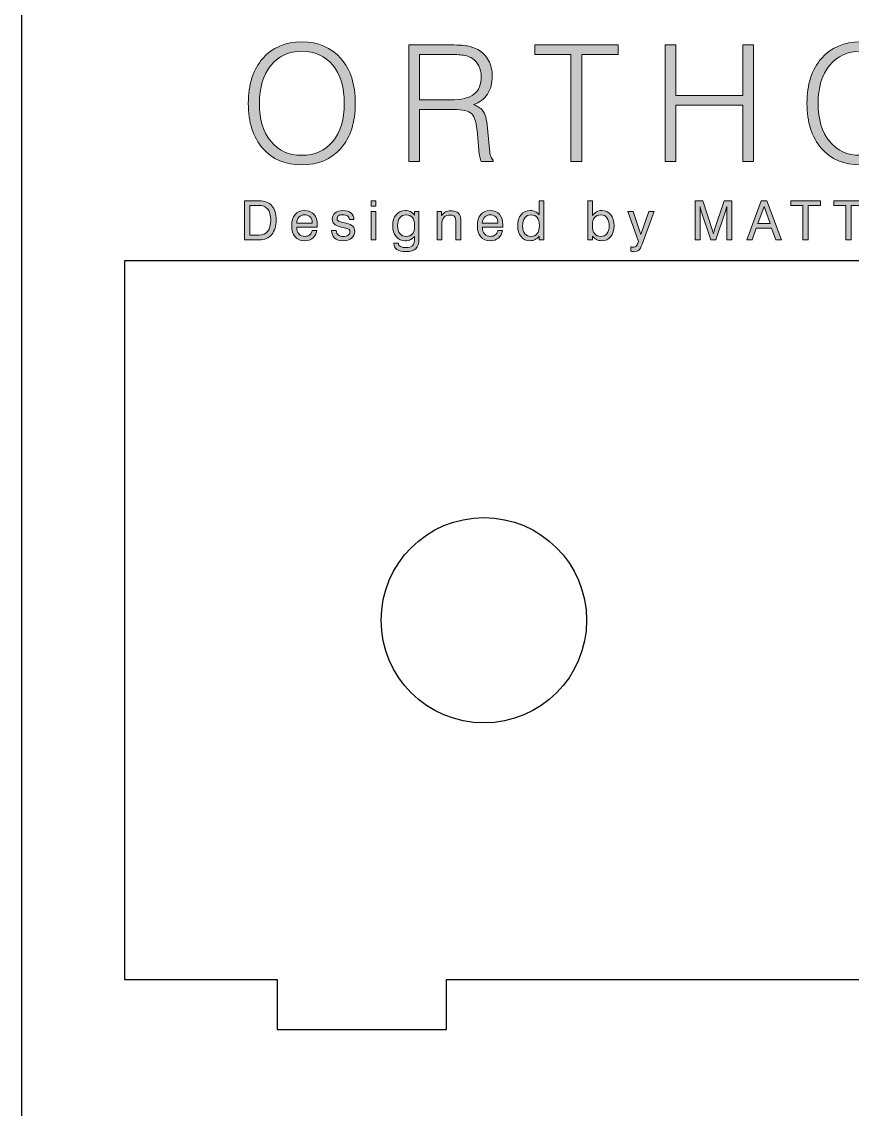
# Model space of a CAD drawing. Extents: x -156 to 152, y -57 to 92.
# Drawn here: x -151.88 to -135.7, y 0.02 to 21.2 of the extents above; entities that cross this region are included whole.
import ezdxf

# ---------------------------------------------------------------- set-up
doc = ezdxf.new("R2010")
doc.units = 0
doc.header["$MEASUREMENT"] = 0
doc.layers.get('0').update_dxf_attribs({"color": 50})
doc.layers.add('Layer 1', color=100, linetype='Continuous')

# ---------------------------------------------------------------- blocks, each defined once
blk = doc.blocks.new('samll')
at = {"layer": 'Layer 1', "true_color": 0x231f20}
h = blk.add_hatch(color=250, dxfattribs=at)
h.dxf.hatch_style = 2
edge = h.paths.add_edge_path()
edge.add_spline(control_points=[(81.662, -215.053), (81.662, -213.654), (82.018, -212.547), (82.729, -211.73), (83.439, -210.914), (84.4, -210.506), (85.611, -210.506), (86.826, -210.506), (87.79, -210.914), (88.503, -211.73), (89.216, -212.547), (89.572, -213.654), (89.572, -215.053), (89.572, -216.451), (89.216, -217.559), (88.503, -218.375), (87.79, -219.191), (86.826, -219.6), (85.611, -219.6), (84.4, -219.6), (83.439, -219.191), (82.729, -218.375), (82.018, -217.559), (81.662, -216.451), (81.662, -215.053)], knot_values=[0, 0, 0, 0, 1, 1, 1, 2, 2, 2, 3, 3, 3, 4, 4, 4, 5, 5, 5, 6, 6, 6, 7, 7, 7, 8, 8, 8, 8], degree=3, periodic=0)
edge = h.paths.add_edge_path()
edge.add_spline(control_points=[(82.482, -215.053), (82.482, -216.232), (82.764, -217.167), (83.326, -217.856), (83.889, -218.546), (84.65, -218.891), (85.611, -218.891), (86.576, -218.891), (87.342, -218.547), (87.908, -217.859), (88.475, -217.172), (88.758, -216.236), (88.758, -215.053), (88.758, -213.865), (88.475, -212.926), (87.908, -212.234), (87.342, -211.543), (86.576, -211.197), (85.611, -211.197), (84.662, -211.197), (83.903, -211.546), (83.335, -212.243), (82.767, -212.94), (82.482, -213.877), (82.482, -215.053)], knot_values=[0, 0, 0, 0, 1, 1, 1, 2, 2, 2, 3, 3, 3, 4, 4, 4, 5, 5, 5, 6, 6, 6, 7, 7, 7, 8, 8, 8, 8], degree=3, periodic=0)
h = blk.add_hatch(color=250, dxfattribs=at)
h.dxf.hatch_style = 2
edge = h.paths.add_edge_path()
edge.add_spline(control_points=[(122.944, -215.053), (122.944, -213.654), (123.299, -212.547), (124.01, -211.73), (124.721, -210.914), (125.682, -210.506), (126.893, -210.506), (128.108, -210.506), (129.072, -210.914), (129.785, -211.73), (130.498, -212.547), (130.854, -213.654), (130.854, -215.053), (130.854, -216.451), (130.498, -217.559), (129.785, -218.375), (129.072, -219.191), (128.108, -219.6), (126.893, -219.6), (125.682, -219.6), (124.721, -219.191), (124.01, -218.375), (123.299, -217.559), (122.944, -216.451), (122.944, -215.053)], knot_values=[0, 0, 0, 0, 1, 1, 1, 2, 2, 2, 3, 3, 3, 4, 4, 4, 5, 5, 5, 6, 6, 6, 7, 7, 7, 8, 8, 8, 8], degree=3, periodic=0)
edge = h.paths.add_edge_path()
edge.add_spline(control_points=[(123.764, -215.053), (123.764, -216.232), (124.045, -217.167), (124.608, -217.856), (125.17, -218.546), (125.932, -218.891), (126.893, -218.891), (127.858, -218.891), (128.624, -218.547), (129.19, -217.859), (129.756, -217.172), (130.04, -216.236), (130.04, -215.053), (130.04, -213.865), (129.756, -212.926), (129.19, -212.234), (128.624, -211.543), (127.858, -211.197), (126.893, -211.197), (125.944, -211.197), (125.185, -211.546), (124.617, -212.243), (124.048, -212.94), (123.764, -213.877), (123.764, -215.053)], knot_values=[0, 0, 0, 0, 1, 1, 1, 2, 2, 2, 3, 3, 3, 4, 4, 4, 5, 5, 5, 6, 6, 6, 7, 7, 7, 8, 8, 8, 8], degree=3, periodic=0)
h = blk.add_hatch(color=250, dxfattribs=at)
h.dxf.hatch_style = 2
edge = h.paths.add_edge_path()
edge.add_spline(control_points=[(93.519, -219.359), (93.519, -219.359), (93.519, -210.729), (93.519, -210.729), (93.519, -210.729), (96.396, -210.729), (96.396, -210.729), (97.064, -210.729), (97.547, -210.756), (97.846, -210.811), (98.145, -210.865), (98.406, -210.955), (98.628, -211.08), (98.968, -211.271), (99.23, -211.536), (99.414, -211.874), (99.597, -212.212), (99.689, -212.596), (99.689, -213.025), (99.689, -213.557), (99.57, -214.004), (99.332, -214.367), (99.093, -214.73), (98.748, -214.99), (98.294, -215.146), (98.646, -215.264), (98.898, -215.443), (99.05, -215.686), (99.203, -215.928), (99.31, -216.416), (99.373, -217.15), (99.373, -217.15), (99.484, -218.445), (99.484, -218.445), (99.5, -218.648), (99.531, -218.816), (99.578, -218.949), (99.625, -219.082), (99.685, -219.18), (99.759, -219.242), (99.759, -219.242), (99.759, -219.359), (99.759, -219.359), (99.759, -219.359), (98.88, -219.359), (98.88, -219.359), (98.833, -219.27), (98.794, -219.152), (98.763, -219.008), (98.732, -218.863), (98.708, -218.686), (98.693, -218.475), (98.693, -218.475), (98.593, -217.332), (98.593, -217.332), (98.535, -216.543), (98.394, -216.04), (98.171, -215.823), (97.949, -215.606), (97.501, -215.498), (96.83, -215.498), (96.83, -215.498), (94.31, -215.498), (94.31, -215.498), (94.31, -215.498), (94.31, -219.359), (94.31, -219.359), (94.31, -219.359), (93.519, -219.359), (93.519, -219.359)], knot_values=[0, 0, 0, 0, 1, 1, 1, 2, 2, 2, 3, 3, 3, 4, 4, 4, 5, 5, 5, 6, 6, 6, 7, 7, 7, 8, 8, 8, 9, 9, 9, 10, 10, 10, 11, 11, 11, 12, 12, 12, 13, 13, 13, 14, 14, 14, 15, 15, 15, 16, 16, 16, 17, 17, 17, 18, 18, 18, 19, 19, 19, 20, 20, 20, 21, 21, 21, 22, 22, 22, 23, 23, 23, 23], degree=3, periodic=0)
edge = h.paths.add_edge_path()
edge.add_spline(control_points=[(94.31, -214.789), (94.31, -214.789), (96.601, -214.789), (96.601, -214.789), (97.406, -214.789), (97.985, -214.652), (98.338, -214.379), (98.692, -214.105), (98.869, -213.662), (98.869, -213.049), (98.869, -212.768), (98.813, -212.514), (98.702, -212.287), (98.59, -212.061), (98.431, -211.879), (98.224, -211.742), (98.064, -211.633), (97.873, -211.555), (97.65, -211.508), (97.427, -211.461), (97.062, -211.438), (96.554, -211.438), (96.554, -211.438), (96.22, -211.438), (96.22, -211.438), (96.22, -211.438), (94.31, -211.438), (94.31, -211.438), (94.31, -211.438), (94.31, -214.789), (94.31, -214.789)], knot_values=[0, 0, 0, 0, 1, 1, 1, 2, 2, 2, 3, 3, 3, 4, 4, 4, 5, 5, 5, 6, 6, 6, 7, 7, 7, 8, 8, 8, 9, 9, 9, 10, 10, 10, 10], degree=3, periodic=0)
h = blk.add_hatch(color=250, dxfattribs=at)
h.dxf.hatch_style = 2
h.paths.add_polyline_path([(105.505, -219.359), (105.505, -211.438), (102.827, -211.438), (102.827, -210.729), (108.997, -210.729), (108.997, -211.438), (106.319, -211.438), (106.319, -219.359)])
h = blk.add_hatch(color=250, dxfattribs=at)
h.dxf.hatch_style = 2
h.paths.add_polyline_path([(112.47, -219.359), (112.47, -210.729), (113.261, -210.729), (113.261, -214.473), (118.194, -214.473), (118.194, -210.729), (118.997, -210.729), (118.997, -219.359), (118.194, -219.359), (118.194, -215.182), (113.261, -215.182), (113.261, -219.359)])
at = {"layer": 'Layer 1', "lineweight": 0}
for points in [[(105.505, -219.359), (105.505, -211.438), (102.827, -211.438), (102.827, -210.729), (108.997, -210.729), (108.997, -211.438), (106.319, -211.438), (106.319, -219.359), (105.505, -219.359)], [(112.47, -219.359), (112.47, -210.729), (113.261, -210.729), (113.261, -214.473), (118.194, -214.473), (118.194, -210.729), (118.997, -210.729), (118.997, -219.359), (118.194, -219.359), (118.194, -215.182), (113.261, -215.182), (113.261, -219.359), (112.47, -219.359)]]:
    blk.add_lwpolyline(points, dxfattribs=at)
for points, knots in [([(81.662, -215.053), (81.662, -213.654), (82.018, -212.547), (82.729, -211.73), (83.439, -210.914), (84.4, -210.506), (85.611, -210.506), (86.826, -210.506), (87.79, -210.914), (88.503, -211.73), (89.216, -212.547), (89.572, -213.654), (89.572, -215.053), (89.572, -216.451), (89.216, -217.559), (88.503, -218.375), (87.79, -219.191), (86.826, -219.6), (85.611, -219.6), (84.4, -219.6), (83.439, -219.191), (82.729, -218.375), (82.018, -217.559), (81.662, -216.451), (81.662, -215.053)], [0, 0, 0, 0, 1, 1, 1, 2, 2, 2, 3, 3, 3, 4, 4, 4, 5, 5, 5, 6, 6, 6, 7, 7, 7, 8, 8, 8, 8]), ([(122.944, -215.053), (122.944, -213.654), (123.299, -212.547), (124.01, -211.73), (124.721, -210.914), (125.682, -210.506), (126.893, -210.506), (128.108, -210.506), (129.072, -210.914), (129.785, -211.73), (130.498, -212.547), (130.854, -213.654), (130.854, -215.053), (130.854, -216.451), (130.498, -217.559), (129.785, -218.375), (129.072, -219.191), (128.108, -219.6), (126.893, -219.6), (125.682, -219.6), (124.721, -219.191), (124.01, -218.375), (123.299, -217.559), (122.944, -216.451), (122.944, -215.053)], [0, 0, 0, 0, 1, 1, 1, 2, 2, 2, 3, 3, 3, 4, 4, 4, 5, 5, 5, 6, 6, 6, 7, 7, 7, 8, 8, 8, 8]), ([(82.482, -215.053), (82.482, -216.232), (82.764, -217.167), (83.326, -217.856), (83.889, -218.546), (84.65, -218.891), (85.611, -218.891), (86.576, -218.891), (87.342, -218.547), (87.908, -217.859), (88.475, -217.172), (88.758, -216.236), (88.758, -215.053), (88.758, -213.865), (88.475, -212.926), (87.908, -212.234), (87.342, -211.543), (86.576, -211.197), (85.611, -211.197), (84.662, -211.197), (83.903, -211.546), (83.335, -212.243), (82.767, -212.94), (82.482, -213.877), (82.482, -215.053)], [0, 0, 0, 0, 1, 1, 1, 2, 2, 2, 3, 3, 3, 4, 4, 4, 5, 5, 5, 6, 6, 6, 7, 7, 7, 8, 8, 8, 8]), ([(93.519, -219.359), (93.519, -219.359), (93.519, -210.729), (93.519, -210.729), (93.519, -210.729), (96.396, -210.729), (96.396, -210.729), (97.064, -210.729), (97.547, -210.756), (97.846, -210.811), (98.145, -210.865), (98.406, -210.955), (98.628, -211.08), (98.968, -211.271), (99.23, -211.536), (99.414, -211.874), (99.597, -212.212), (99.689, -212.596), (99.689, -213.025), (99.689, -213.557), (99.57, -214.004), (99.332, -214.367), (99.093, -214.73), (98.748, -214.99), (98.294, -215.146), (98.646, -215.264), (98.898, -215.443), (99.05, -215.686), (99.203, -215.928), (99.31, -216.416), (99.373, -217.15), (99.373, -217.15), (99.484, -218.445), (99.484, -218.445), (99.5, -218.648), (99.531, -218.816), (99.578, -218.949), (99.625, -219.082), (99.685, -219.18), (99.759, -219.242), (99.759, -219.242), (99.759, -219.359), (99.759, -219.359), (99.759, -219.359), (98.88, -219.359), (98.88, -219.359), (98.833, -219.27), (98.794, -219.152), (98.763, -219.008), (98.732, -218.863), (98.708, -218.686), (98.693, -218.475), (98.693, -218.475), (98.593, -217.332), (98.593, -217.332), (98.535, -216.543), (98.394, -216.04), (98.171, -215.823), (97.949, -215.606), (97.501, -215.498), (96.83, -215.498), (96.83, -215.498), (94.31, -215.498), (94.31, -215.498), (94.31, -215.498), (94.31, -219.359), (94.31, -219.359), (94.31, -219.359), (93.519, -219.359), (93.519, -219.359)], [0, 0, 0, 0, 1, 1, 1, 2, 2, 2, 3, 3, 3, 4, 4, 4, 5, 5, 5, 6, 6, 6, 7, 7, 7, 8, 8, 8, 9, 9, 9, 10, 10, 10, 11, 11, 11, 12, 12, 12, 13, 13, 13, 14, 14, 14, 15, 15, 15, 16, 16, 16, 17, 17, 17, 18, 18, 18, 19, 19, 19, 20, 20, 20, 21, 21, 21, 22, 22, 22, 23, 23, 23, 23]), ([(123.764, -215.053), (123.764, -216.232), (124.045, -217.167), (124.608, -217.856), (125.17, -218.546), (125.932, -218.891), (126.893, -218.891), (127.858, -218.891), (128.624, -218.547), (129.19, -217.859), (129.756, -217.172), (130.04, -216.236), (130.04, -215.053), (130.04, -213.865), (129.756, -212.926), (129.19, -212.234), (128.624, -211.543), (127.858, -211.197), (126.893, -211.197), (125.944, -211.197), (125.185, -211.546), (124.617, -212.243), (124.048, -212.94), (123.764, -213.877), (123.764, -215.053)], [0, 0, 0, 0, 1, 1, 1, 2, 2, 2, 3, 3, 3, 4, 4, 4, 5, 5, 5, 6, 6, 6, 7, 7, 7, 8, 8, 8, 8]), ([(94.31, -214.789), (94.31, -214.789), (96.601, -214.789), (96.601, -214.789), (97.406, -214.789), (97.985, -214.652), (98.338, -214.379), (98.692, -214.105), (98.869, -213.662), (98.869, -213.049), (98.869, -212.768), (98.813, -212.514), (98.702, -212.287), (98.59, -212.061), (98.431, -211.879), (98.224, -211.742), (98.064, -211.633), (97.873, -211.555), (97.65, -211.508), (97.427, -211.461), (97.062, -211.438), (96.554, -211.438), (96.554, -211.438), (96.22, -211.438), (96.22, -211.438), (96.22, -211.438), (94.31, -211.438), (94.31, -211.438), (94.31, -211.438), (94.31, -214.789), (94.31, -214.789)], [0, 0, 0, 0, 1, 1, 1, 2, 2, 2, 3, 3, 3, 4, 4, 4, 5, 5, 5, 6, 6, 6, 7, 7, 7, 8, 8, 8, 9, 9, 9, 10, 10, 10, 10])]:
    blk.add_open_spline(points, degree=3, knots=knots, dxfattribs=at)
blk = doc.blocks.new('big')
at = {"layer": 'Layer 1', "true_color": 0x231f20}
h = blk.add_hatch(color=250, dxfattribs=at)
h.dxf.hatch_style = 2
edge = h.paths.add_edge_path()
edge.add_spline(control_points=[(81.385, -225.135), (81.385, -225.135), (81.385, -222.258), (81.385, -222.258), (81.385, -222.258), (82.48, -222.258), (82.48, -222.258), (82.881, -222.258), (83.188, -222.378), (83.401, -222.618), (83.614, -222.857), (83.721, -223.203), (83.721, -223.655), (83.721, -224.122), (83.61, -224.486), (83.39, -224.746), (83.169, -225.005), (82.861, -225.135), (82.465, -225.135), (82.465, -225.135), (81.385, -225.135), (81.385, -225.135)], knot_values=[0, 0, 0, 0, 1, 1, 1, 2, 2, 2, 3, 3, 3, 4, 4, 4, 5, 5, 5, 6, 6, 6, 7, 7, 7, 7], degree=3, periodic=0)
edge = h.paths.add_edge_path()
edge.add_spline(control_points=[(82.447, -222.59), (82.447, -222.59), (81.775, -222.59), (81.775, -222.59), (81.775, -222.59), (81.775, -224.784), (81.775, -224.784), (81.775, -224.784), (82.447, -224.784), (82.447, -224.784), (82.735, -224.784), (82.953, -224.69), (83.1, -224.503), (83.247, -224.316), (83.32, -224.04), (83.32, -223.674), (83.32, -223.324), (83.246, -223.056), (83.096, -222.87), (82.946, -222.684), (82.73, -222.59), (82.447, -222.59)], knot_values=[0, 0, 0, 0, 1, 1, 1, 2, 2, 2, 3, 3, 3, 4, 4, 4, 5, 5, 5, 6, 6, 6, 7, 7, 7, 7], degree=3, periodic=0)
h = blk.add_hatch(color=250, dxfattribs=at)
h.dxf.hatch_style = 2
h.paths.add_polyline_path([(90.744, -222.659), (90.744, -222.258), (91.095, -222.258), (91.095, -222.659)])
h.paths.add_polyline_path([(90.744, -225.135), (90.744, -223.043), (91.095, -223.043), (91.095, -225.135)])
h = blk.add_hatch(color=250, dxfattribs=at)
h.dxf.hatch_style = 2
edge = h.paths.add_edge_path()
edge.add_spline(control_points=[(103.504, -222.258), (103.504, -222.258), (103.504, -225.135), (103.504, -225.135), (103.504, -225.135), (103.165, -225.135), (103.165, -225.135), (103.165, -225.135), (103.165, -224.872), (103.165, -224.872), (103.075, -224.981), (102.973, -225.063), (102.86, -225.118), (102.747, -225.172), (102.622, -225.2), (102.485, -225.2), (102.206, -225.2), (101.984, -225.1), (101.818, -224.9), (101.652, -224.7), (101.569, -224.432), (101.569, -224.096), (101.569, -223.754), (101.652, -223.481), (101.819, -223.279), (101.985, -223.076), (102.208, -222.975), (102.485, -222.975), (102.631, -222.975), (102.76, -223.002), (102.873, -223.056), (102.985, -223.11), (103.083, -223.191), (103.165, -223.299), (103.165, -223.299), (103.165, -222.258), (103.165, -222.258), (103.165, -222.258), (103.504, -222.258), (103.504, -222.258)], knot_values=[0, 0, 0, 0, 1, 1, 1, 2, 2, 2, 3, 3, 3, 4, 4, 4, 5, 5, 5, 6, 6, 6, 7, 7, 7, 8, 8, 8, 9, 9, 9, 10, 10, 10, 11, 11, 11, 12, 12, 12, 13, 13, 13, 13], degree=3, periodic=0)
edge = h.paths.add_edge_path()
edge.add_spline(control_points=[(103.176, -224.075), (103.176, -223.815), (103.124, -223.62), (103.019, -223.489), (102.914, -223.357), (102.759, -223.292), (102.553, -223.292), (102.355, -223.292), (102.202, -223.363), (102.094, -223.507), (101.986, -223.651), (101.932, -223.855), (101.932, -224.12), (101.932, -224.358), (101.988, -224.545), (102.099, -224.682), (102.21, -224.819), (102.363, -224.887), (102.557, -224.887), (102.754, -224.887), (102.906, -224.817), (103.014, -224.676), (103.122, -224.536), (103.176, -224.335), (103.176, -224.075)], knot_values=[0, 0, 0, 0, 1, 1, 1, 2, 2, 2, 3, 3, 3, 4, 4, 4, 5, 5, 5, 6, 6, 6, 7, 7, 7, 8, 8, 8, 8], degree=3, periodic=0)
h = blk.add_hatch(color=250, dxfattribs=at)
h.dxf.hatch_style = 2
edge = h.paths.add_edge_path()
edge.add_spline(control_points=[(106.757, -225.135), (106.757, -225.135), (106.757, -222.258), (106.757, -222.258), (106.757, -222.258), (107.101, -222.258), (107.101, -222.258), (107.101, -222.258), (107.101, -223.334), (107.101, -223.334), (107.181, -223.216), (107.279, -223.126), (107.393, -223.066), (107.506, -223.005), (107.635, -222.975), (107.778, -222.975), (108.056, -222.975), (108.278, -223.077), (108.446, -223.28), (108.614, -223.483), (108.698, -223.755), (108.698, -224.096), (108.698, -224.432), (108.615, -224.7), (108.449, -224.9), (108.283, -225.1), (108.061, -225.2), (107.782, -225.2), (107.635, -225.2), (107.506, -225.173), (107.396, -225.12), (107.287, -225.066), (107.188, -224.983), (107.101, -224.872), (107.101, -224.872), (107.101, -225.135), (107.101, -225.135), (107.101, -225.135), (106.757, -225.135), (106.757, -225.135)], knot_values=[0, 0, 0, 0, 1, 1, 1, 2, 2, 2, 3, 3, 3, 4, 4, 4, 5, 5, 5, 6, 6, 6, 7, 7, 7, 8, 8, 8, 9, 9, 9, 10, 10, 10, 11, 11, 11, 12, 12, 12, 13, 13, 13, 13], degree=3, periodic=0)
edge = h.paths.add_edge_path()
edge.add_spline(control_points=[(107.089, -224.075), (107.089, -224.335), (107.142, -224.536), (107.249, -224.676), (107.356, -224.817), (107.508, -224.887), (107.706, -224.887), (107.899, -224.887), (108.051, -224.819), (108.162, -224.682), (108.273, -224.545), (108.329, -224.358), (108.329, -224.12), (108.329, -223.855), (108.275, -223.651), (108.168, -223.507), (108.061, -223.363), (107.908, -223.292), (107.71, -223.292), (107.503, -223.292), (107.348, -223.357), (107.244, -223.488), (107.141, -223.619), (107.089, -223.814), (107.089, -224.075)], knot_values=[0, 0, 0, 0, 1, 1, 1, 2, 2, 2, 3, 3, 3, 4, 4, 4, 5, 5, 5, 6, 6, 6, 7, 7, 7, 8, 8, 8, 8], degree=3, periodic=0)
h = blk.add_hatch(color=250, dxfattribs=at)
h.dxf.hatch_style = 2
edge = h.paths.add_edge_path()
edge.add_spline(control_points=[(115.049, -222.684), (115.049, -222.684), (115.049, -225.135), (115.049, -225.135), (115.049, -225.135), (114.69, -225.135), (114.69, -225.135), (114.69, -225.135), (114.69, -222.258), (114.69, -222.258), (114.69, -222.258), (115.249, -222.258), (115.249, -222.258), (115.249, -222.258), (115.961, -224.459), (115.961, -224.459), (115.982, -224.522), (115.998, -224.57), (116.007, -224.605), (116.017, -224.64), (116.024, -224.67), (116.03, -224.696), (116.04, -224.647), (116.051, -224.604), (116.061, -224.567), (116.071, -224.529), (116.083, -224.493), (116.094, -224.459), (116.094, -224.459), (116.833, -222.258), (116.833, -222.258), (116.833, -222.258), (117.393, -222.258), (117.393, -222.258), (117.393, -222.258), (117.393, -225.135), (117.393, -225.135), (117.393, -225.135), (117.014, -225.135), (117.014, -225.135), (117.014, -225.135), (117.014, -222.684), (117.014, -222.684), (117.005, -222.726), (116.995, -222.768), (116.983, -222.81), (116.971, -222.853), (116.959, -222.895), (116.946, -222.936), (116.946, -222.936), (116.206, -225.135), (116.206, -225.135), (116.206, -225.135), (115.836, -225.135), (115.836, -225.135), (115.836, -225.135), (115.114, -222.936), (115.114, -222.936), (115.101, -222.899), (115.089, -222.86), (115.079, -222.819), (115.068, -222.777), (115.059, -222.732), (115.049, -222.684)], knot_values=[0, 0, 0, 0, 1, 1, 1, 2, 2, 2, 3, 3, 3, 4, 4, 4, 5, 5, 5, 6, 6, 6, 7, 7, 7, 8, 8, 8, 9, 9, 9, 10, 10, 10, 11, 11, 11, 12, 12, 12, 13, 13, 13, 14, 14, 14, 15, 15, 15, 16, 16, 16, 17, 17, 17, 18, 18, 18, 19, 19, 19, 20, 20, 20, 21, 21, 21, 21], degree=3, periodic=0)
h = blk.add_hatch(color=250, dxfattribs=at)
h.dxf.hatch_style = 2
h.paths.add_polyline_path([(118.49, -225.135), (119.558, -222.258), (119.99, -222.258), (121.062, -225.135), (120.638, -225.135), (120.333, -224.276), (119.201, -224.276), (118.894, -225.135)])
h.paths.add_polyline_path([(119.322, -223.94), (120.218, -223.94), (119.773, -222.67)])
h = blk.add_hatch(color=250, dxfattribs=at)
h.dxf.hatch_style = 2
h.paths.add_polyline_path([(122.651, -225.135), (122.651, -222.608), (121.743, -222.608), (121.743, -222.258), (123.952, -222.258), (123.952, -222.608), (123.044, -222.608), (123.044, -225.135)])
h = blk.add_hatch(color=250, dxfattribs=at)
h.dxf.hatch_style = 2
h.paths.add_polyline_path([(125.826, -225.135), (125.826, -222.608), (124.918, -222.608), (124.918, -222.258), (127.127, -222.258), (127.127, -222.608), (126.219, -222.608), (126.219, -225.135)])
h = blk.add_hatch(color=250, dxfattribs=at)
h.dxf.hatch_style = 2
edge = h.paths.add_edge_path()
edge.add_spline(control_points=[(86.38, -224.459), (86.38, -224.459), (86.728, -224.459), (86.728, -224.459), (86.69, -224.69), (86.589, -224.872), (86.427, -225.004), (86.264, -225.137), (86.059, -225.204), (85.812, -225.204), (85.521, -225.204), (85.292, -225.106), (85.124, -224.911), (84.956, -224.715), (84.872, -224.449), (84.872, -224.112), (84.872, -223.755), (84.956, -223.477), (85.122, -223.276), (85.289, -223.075), (85.519, -222.975), (85.812, -222.975), (86.112, -222.975), (86.345, -223.067), (86.51, -223.252), (86.674, -223.438), (86.757, -223.698), (86.757, -224.036), (86.757, -224.079), (86.756, -224.11), (86.756, -224.131), (86.755, -224.152), (86.753, -224.172), (86.751, -224.192), (86.751, -224.192), (85.241, -224.192), (85.241, -224.192), (85.245, -224.412), (85.3, -224.582), (85.405, -224.703), (85.511, -224.823), (85.657, -224.883), (85.845, -224.883), (85.988, -224.883), (86.106, -224.847), (86.199, -224.773), (86.292, -224.699), (86.353, -224.595), (86.38, -224.459)], knot_values=[0, 0, 0, 0, 1, 1, 1, 2, 2, 2, 3, 3, 3, 4, 4, 4, 5, 5, 5, 6, 6, 6, 7, 7, 7, 8, 8, 8, 9, 9, 9, 10, 10, 10, 11, 11, 11, 12, 12, 12, 13, 13, 13, 14, 14, 14, 15, 15, 15, 16, 16, 16, 16], degree=3, periodic=0)
edge = h.paths.add_edge_path()
edge.add_spline(control_points=[(85.239, -223.899), (85.239, -223.899), (86.388, -223.899), (86.388, -223.899), (86.386, -223.704), (86.337, -223.553), (86.239, -223.447), (86.142, -223.341), (86.003, -223.288), (85.823, -223.288), (85.65, -223.288), (85.514, -223.34), (85.414, -223.444), (85.314, -223.548), (85.256, -223.7), (85.239, -223.899)], knot_values=[0, 0, 0, 0, 1, 1, 1, 2, 2, 2, 3, 3, 3, 4, 4, 4, 5, 5, 5, 5], degree=3, periodic=0)
h = blk.add_hatch(color=250, dxfattribs=at)
h.dxf.hatch_style = 2
edge = h.paths.add_edge_path()
edge.add_spline(control_points=[(87.817, -224.456), (87.817, -224.456), (88.155, -224.456), (88.155, -224.456), (88.168, -224.598), (88.219, -224.705), (88.308, -224.778), (88.397, -224.851), (88.524, -224.887), (88.688, -224.887), (88.839, -224.887), (88.958, -224.857), (89.045, -224.798), (89.133, -224.739), (89.176, -224.658), (89.176, -224.555), (89.176, -224.479), (89.154, -224.419), (89.111, -224.378), (89.067, -224.337), (88.982, -224.302), (88.856, -224.272), (88.856, -224.272), (88.463, -224.17), (88.463, -224.17), (88.242, -224.117), (88.088, -224.046), (88.001, -223.958), (87.915, -223.871), (87.872, -223.745), (87.872, -223.583), (87.872, -223.397), (87.941, -223.251), (88.082, -223.142), (88.222, -223.033), (88.413, -222.979), (88.657, -222.979), (88.905, -222.979), (89.104, -223.037), (89.25, -223.153), (89.397, -223.269), (89.471, -223.424), (89.471, -223.62), (89.471, -223.62), (89.471, -223.627), (89.471, -223.627), (89.471, -223.627), (89.129, -223.627), (89.129, -223.627), (89.122, -223.517), (89.076, -223.431), (88.994, -223.371), (88.911, -223.31), (88.799, -223.28), (88.657, -223.28), (88.515, -223.28), (88.407, -223.305), (88.333, -223.354), (88.26, -223.403), (88.223, -223.476), (88.223, -223.571), (88.223, -223.639), (88.246, -223.691), (88.292, -223.73), (88.339, -223.769), (88.425, -223.802), (88.551, -223.831), (88.551, -223.831), (88.891, -223.911), (88.891, -223.911), (89.133, -223.968), (89.3, -224.041), (89.391, -224.13), (89.482, -224.22), (89.528, -224.347), (89.528, -224.512), (89.528, -224.729), (89.451, -224.898), (89.298, -225.019), (89.146, -225.14), (88.932, -225.2), (88.657, -225.2), (88.389, -225.2), (88.183, -225.136), (88.039, -225.008), (87.895, -224.881), (87.821, -224.696), (87.817, -224.456)], knot_values=[0, 0, 0, 0, 1, 1, 1, 2, 2, 2, 3, 3, 3, 4, 4, 4, 5, 5, 5, 6, 6, 6, 7, 7, 7, 8, 8, 8, 9, 9, 9, 10, 10, 10, 11, 11, 11, 12, 12, 12, 13, 13, 13, 14, 14, 14, 15, 15, 15, 16, 16, 16, 17, 17, 17, 18, 18, 18, 19, 19, 19, 20, 20, 20, 21, 21, 21, 22, 22, 22, 23, 23, 23, 24, 24, 24, 25, 25, 25, 26, 26, 26, 27, 27, 27, 28, 28, 28, 29, 29, 29, 29], degree=3, periodic=0)
h = blk.add_hatch(color=250, dxfattribs=at)
h.dxf.hatch_style = 2
edge = h.paths.add_edge_path()
edge.add_spline(control_points=[(93.937, -224.879), (93.854, -224.987), (93.758, -225.068), (93.648, -225.123), (93.539, -225.177), (93.413, -225.204), (93.272, -225.204), (92.99, -225.204), (92.763, -225.101), (92.591, -224.896), (92.419, -224.691), (92.333, -224.42), (92.333, -224.083), (92.333, -223.749), (92.419, -223.481), (92.592, -223.279), (92.764, -223.076), (92.993, -222.975), (93.276, -222.975), (93.415, -222.975), (93.536, -223.001), (93.641, -223.054), (93.746, -223.107), (93.843, -223.191), (93.933, -223.307), (93.933, -223.307), (93.933, -223.043), (93.933, -223.043), (93.933, -223.043), (94.276, -223.043), (94.276, -223.043), (94.276, -223.043), (94.276, -225.09), (94.276, -225.09), (94.276, -225.413), (94.2, -225.646), (94.046, -225.791), (93.892, -225.935), (93.644, -226.006), (93.302, -226.006), (93.024, -226.006), (92.808, -225.952), (92.651, -225.844), (92.495, -225.736), (92.417, -225.586), (92.417, -225.395), (92.417, -225.395), (92.417, -225.379), (92.417, -225.379), (92.417, -225.379), (92.761, -225.379), (92.761, -225.379), (92.761, -225.379), (92.761, -225.387), (92.761, -225.387), (92.761, -225.495), (92.807, -225.576), (92.898, -225.63), (92.99, -225.685), (93.128, -225.711), (93.313, -225.711), (93.535, -225.711), (93.694, -225.669), (93.791, -225.584), (93.888, -225.5), (93.937, -225.36), (93.937, -225.167), (93.937, -225.167), (93.937, -224.879), (93.937, -224.879)], knot_values=[0, 0, 0, 0, 1, 1, 1, 2, 2, 2, 3, 3, 3, 4, 4, 4, 5, 5, 5, 6, 6, 6, 7, 7, 7, 8, 8, 8, 9, 9, 9, 10, 10, 10, 11, 11, 11, 12, 12, 12, 13, 13, 13, 14, 14, 14, 15, 15, 15, 16, 16, 16, 17, 17, 17, 18, 18, 18, 19, 19, 19, 20, 20, 20, 21, 21, 21, 22, 22, 22, 23, 23, 23, 23], degree=3, periodic=0)
edge = h.paths.add_edge_path()
edge.add_spline(control_points=[(93.317, -223.292), (93.12, -223.292), (92.967, -223.36), (92.86, -223.499), (92.753, -223.637), (92.7, -223.834), (92.7, -224.09), (92.7, -224.342), (92.755, -224.537), (92.864, -224.677), (92.974, -224.817), (93.126, -224.887), (93.321, -224.887), (93.535, -224.887), (93.693, -224.823), (93.795, -224.695), (93.897, -224.566), (93.948, -224.37), (93.948, -224.104), (93.948, -223.836), (93.895, -223.633), (93.789, -223.497), (93.683, -223.36), (93.526, -223.292), (93.317, -223.292)], knot_values=[0, 0, 0, 0, 1, 1, 1, 2, 2, 2, 3, 3, 3, 4, 4, 4, 5, 5, 5, 6, 6, 6, 7, 7, 7, 8, 8, 8, 8], degree=3, periodic=0)
h = blk.add_hatch(color=250, dxfattribs=at)
h.dxf.hatch_style = 2
edge = h.paths.add_edge_path()
edge.add_spline(control_points=[(97.006, -225.135), (97.006, -225.135), (97.006, -223.848), (97.006, -223.848), (97.006, -223.643), (96.974, -223.5), (96.911, -223.421), (96.848, -223.343), (96.74, -223.303), (96.586, -223.303), (96.389, -223.303), (96.237, -223.359), (96.128, -223.47), (96.019, -223.582), (95.965, -223.739), (95.965, -223.944), (95.965, -223.944), (95.965, -225.135), (95.965, -225.135), (95.965, -225.135), (95.613, -225.135), (95.613, -225.135), (95.613, -225.135), (95.613, -223.043), (95.613, -223.043), (95.613, -223.043), (95.949, -223.043), (95.949, -223.043), (95.949, -223.043), (95.949, -223.348), (95.949, -223.348), (96.03, -223.227), (96.125, -223.137), (96.236, -223.079), (96.347, -223.02), (96.475, -222.991), (96.621, -222.991), (96.779, -222.991), (96.912, -223.015), (97.02, -223.062), (97.127, -223.109), (97.211, -223.181), (97.27, -223.276), (97.302, -223.327), (97.326, -223.386), (97.34, -223.455), (97.354, -223.523), (97.361, -223.631), (97.361, -223.78), (97.361, -223.78), (97.361, -223.879), (97.361, -223.879), (97.361, -223.879), (97.361, -225.135), (97.361, -225.135), (97.361, -225.135), (97.006, -225.135), (97.006, -225.135)], knot_values=[0, 0, 0, 0, 1, 1, 1, 2, 2, 2, 3, 3, 3, 4, 4, 4, 5, 5, 5, 6, 6, 6, 7, 7, 7, 8, 8, 8, 9, 9, 9, 10, 10, 10, 11, 11, 11, 12, 12, 12, 13, 13, 13, 14, 14, 14, 15, 15, 15, 16, 16, 16, 17, 17, 17, 18, 18, 18, 19, 19, 19, 19], degree=3, periodic=0)
h = blk.add_hatch(color=250, dxfattribs=at)
h.dxf.hatch_style = 2
edge = h.paths.add_edge_path()
edge.add_spline(control_points=[(100.097, -224.459), (100.097, -224.459), (100.444, -224.459), (100.444, -224.459), (100.407, -224.69), (100.306, -224.872), (100.144, -225.004), (99.981, -225.137), (99.776, -225.204), (99.528, -225.204), (99.238, -225.204), (99.009, -225.106), (98.841, -224.911), (98.673, -224.715), (98.589, -224.449), (98.589, -224.112), (98.589, -223.755), (98.672, -223.477), (98.839, -223.276), (99.005, -223.075), (99.235, -222.975), (99.528, -222.975), (99.829, -222.975), (100.062, -223.067), (100.227, -223.252), (100.391, -223.438), (100.474, -223.698), (100.474, -224.036), (100.474, -224.079), (100.473, -224.11), (100.473, -224.131), (100.472, -224.152), (100.47, -224.172), (100.468, -224.192), (100.468, -224.192), (98.958, -224.192), (98.958, -224.192), (98.962, -224.412), (99.017, -224.582), (99.122, -224.703), (99.228, -224.823), (99.374, -224.883), (99.562, -224.883), (99.705, -224.883), (99.823, -224.847), (99.916, -224.773), (100.009, -224.699), (100.069, -224.595), (100.097, -224.459)], knot_values=[0, 0, 0, 0, 1, 1, 1, 2, 2, 2, 3, 3, 3, 4, 4, 4, 5, 5, 5, 6, 6, 6, 7, 7, 7, 8, 8, 8, 9, 9, 9, 10, 10, 10, 11, 11, 11, 12, 12, 12, 13, 13, 13, 14, 14, 14, 15, 15, 15, 16, 16, 16, 16], degree=3, periodic=0)
edge = h.paths.add_edge_path()
edge.add_spline(control_points=[(98.956, -223.899), (98.956, -223.899), (100.104, -223.899), (100.104, -223.899), (100.103, -223.704), (100.054, -223.553), (99.956, -223.447), (99.858, -223.341), (99.72, -223.288), (99.54, -223.288), (99.367, -223.288), (99.23, -223.34), (99.131, -223.444), (99.031, -223.548), (98.973, -223.7), (98.956, -223.899)], knot_values=[0, 0, 0, 0, 1, 1, 1, 2, 2, 2, 3, 3, 3, 4, 4, 4, 5, 5, 5, 5], degree=3, periodic=0)
h = blk.add_hatch(color=250, dxfattribs=at)
h.dxf.hatch_style = 2
edge = h.paths.add_edge_path()
edge.add_spline(control_points=[(111.25, -223.043), (111.25, -223.043), (111.643, -223.043), (111.643, -223.043), (111.643, -223.043), (110.762, -225.459), (110.762, -225.459), (110.678, -225.688), (110.594, -225.836), (110.51, -225.907), (110.425, -225.977), (110.303, -226.012), (110.143, -226.012), (110.107, -226.012), (110.073, -226.009), (110.038, -226.003), (110.003, -225.998), (109.969, -225.989), (109.934, -225.979), (109.934, -225.979), (109.934, -225.643), (109.934, -225.643), (109.969, -225.653), (110.003, -225.661), (110.037, -225.667), (110.071, -225.672), (110.105, -225.674), (110.139, -225.674), (110.207, -225.674), (110.261, -225.661), (110.303, -225.633), (110.344, -225.606), (110.376, -225.562), (110.398, -225.502), (110.398, -225.502), (110.49, -225.254), (110.49, -225.254), (110.49, -225.254), (109.697, -223.043), (109.697, -223.043), (109.697, -223.043), (110.09, -223.043), (110.09, -223.043), (110.09, -223.043), (110.67, -224.735), (110.67, -224.735), (110.67, -224.735), (111.25, -223.043), (111.25, -223.043)], knot_values=[0, 0, 0, 0, 1, 1, 1, 2, 2, 2, 3, 3, 3, 4, 4, 4, 5, 5, 5, 6, 6, 6, 7, 7, 7, 8, 8, 8, 9, 9, 9, 10, 10, 10, 11, 11, 11, 12, 12, 12, 13, 13, 13, 14, 14, 14, 15, 15, 15, 16, 16, 16, 16], degree=3, periodic=0)
at = {"layer": 'Layer 1', "lineweight": 0}
for points in [[(90.744, -222.659), (90.744, -222.258), (91.095, -222.258), (91.095, -222.659), (90.744, -222.659)], [(118.49, -225.135), (119.558, -222.258), (119.99, -222.258), (121.062, -225.135), (120.638, -225.135), (120.333, -224.276), (119.201, -224.276), (118.894, -225.135), (118.49, -225.135)], [(122.651, -225.135), (122.651, -222.608), (121.743, -222.608), (121.743, -222.258), (123.952, -222.258), (123.952, -222.608), (123.044, -222.608), (123.044, -225.135), (122.651, -225.135)], [(125.826, -225.135), (125.826, -222.608), (124.918, -222.608), (124.918, -222.258), (127.127, -222.258), (127.127, -222.608), (126.219, -222.608), (126.219, -225.135), (125.826, -225.135)], [(90.744, -225.135), (90.744, -223.043), (91.095, -223.043), (91.095, -225.135), (90.744, -225.135)], [(119.322, -223.94), (120.218, -223.94), (119.773, -222.67), (119.322, -223.94)]]:
    blk.add_lwpolyline(points, dxfattribs=at)
for points, knots in [([(81.385, -225.135), (81.385, -225.135), (81.385, -222.258), (81.385, -222.258), (81.385, -222.258), (82.48, -222.258), (82.48, -222.258), (82.881, -222.258), (83.188, -222.378), (83.401, -222.618), (83.614, -222.857), (83.721, -223.203), (83.721, -223.655), (83.721, -224.122), (83.61, -224.486), (83.39, -224.746), (83.169, -225.005), (82.861, -225.135), (82.465, -225.135), (82.465, -225.135), (81.385, -225.135), (81.385, -225.135)], [0, 0, 0, 0, 1, 1, 1, 2, 2, 2, 3, 3, 3, 4, 4, 4, 5, 5, 5, 6, 6, 6, 7, 7, 7, 7]), ([(82.447, -222.59), (82.447, -222.59), (81.775, -222.59), (81.775, -222.59), (81.775, -222.59), (81.775, -224.784), (81.775, -224.784), (81.775, -224.784), (82.447, -224.784), (82.447, -224.784), (82.735, -224.784), (82.953, -224.69), (83.1, -224.503), (83.247, -224.316), (83.32, -224.04), (83.32, -223.674), (83.32, -223.324), (83.246, -223.056), (83.096, -222.87), (82.946, -222.684), (82.73, -222.59), (82.447, -222.59)], [0, 0, 0, 0, 1, 1, 1, 2, 2, 2, 3, 3, 3, 4, 4, 4, 5, 5, 5, 6, 6, 6, 7, 7, 7, 7]), ([(103.504, -222.258), (103.504, -222.258), (103.504, -225.135), (103.504, -225.135), (103.504, -225.135), (103.165, -225.135), (103.165, -225.135), (103.165, -225.135), (103.165, -224.872), (103.165, -224.872), (103.075, -224.981), (102.973, -225.063), (102.86, -225.118), (102.747, -225.172), (102.622, -225.2), (102.485, -225.2), (102.206, -225.2), (101.984, -225.1), (101.818, -224.9), (101.652, -224.7), (101.569, -224.432), (101.569, -224.096), (101.569, -223.754), (101.652, -223.481), (101.819, -223.279), (101.985, -223.076), (102.208, -222.975), (102.485, -222.975), (102.631, -222.975), (102.76, -223.002), (102.873, -223.056), (102.985, -223.11), (103.083, -223.191), (103.165, -223.299), (103.165, -223.299), (103.165, -222.258), (103.165, -222.258), (103.165, -222.258), (103.504, -222.258), (103.504, -222.258)], [0, 0, 0, 0, 1, 1, 1, 2, 2, 2, 3, 3, 3, 4, 4, 4, 5, 5, 5, 6, 6, 6, 7, 7, 7, 8, 8, 8, 9, 9, 9, 10, 10, 10, 11, 11, 11, 12, 12, 12, 13, 13, 13, 13]), ([(106.757, -225.135), (106.757, -225.135), (106.757, -222.258), (106.757, -222.258), (106.757, -222.258), (107.101, -222.258), (107.101, -222.258), (107.101, -222.258), (107.101, -223.334), (107.101, -223.334), (107.181, -223.216), (107.279, -223.126), (107.393, -223.066), (107.506, -223.005), (107.635, -222.975), (107.778, -222.975), (108.056, -222.975), (108.278, -223.077), (108.446, -223.28), (108.614, -223.483), (108.698, -223.755), (108.698, -224.096), (108.698, -224.432), (108.615, -224.7), (108.449, -224.9), (108.283, -225.1), (108.061, -225.2), (107.782, -225.2), (107.635, -225.2), (107.506, -225.173), (107.396, -225.12), (107.287, -225.066), (107.188, -224.983), (107.101, -224.872), (107.101, -224.872), (107.101, -225.135), (107.101, -225.135), (107.101, -225.135), (106.757, -225.135), (106.757, -225.135)], [0, 0, 0, 0, 1, 1, 1, 2, 2, 2, 3, 3, 3, 4, 4, 4, 5, 5, 5, 6, 6, 6, 7, 7, 7, 8, 8, 8, 9, 9, 9, 10, 10, 10, 11, 11, 11, 12, 12, 12, 13, 13, 13, 13]), ([(115.049, -222.684), (115.049, -222.684), (115.049, -225.135), (115.049, -225.135), (115.049, -225.135), (114.69, -225.135), (114.69, -225.135), (114.69, -225.135), (114.69, -222.258), (114.69, -222.258), (114.69, -222.258), (115.249, -222.258), (115.249, -222.258), (115.249, -222.258), (115.961, -224.459), (115.961, -224.459), (115.982, -224.522), (115.998, -224.57), (116.007, -224.605), (116.017, -224.64), (116.024, -224.67), (116.03, -224.696), (116.04, -224.647), (116.051, -224.604), (116.061, -224.567), (116.071, -224.529), (116.083, -224.493), (116.094, -224.459), (116.094, -224.459), (116.833, -222.258), (116.833, -222.258), (116.833, -222.258), (117.393, -222.258), (117.393, -222.258), (117.393, -222.258), (117.393, -225.135), (117.393, -225.135), (117.393, -225.135), (117.014, -225.135), (117.014, -225.135), (117.014, -225.135), (117.014, -222.684), (117.014, -222.684), (117.005, -222.726), (116.995, -222.768), (116.983, -222.81), (116.971, -222.853), (116.959, -222.895), (116.946, -222.936), (116.946, -222.936), (116.206, -225.135), (116.206, -225.135), (116.206, -225.135), (115.836, -225.135), (115.836, -225.135), (115.836, -225.135), (115.114, -222.936), (115.114, -222.936), (115.101, -222.899), (115.089, -222.86), (115.079, -222.819), (115.068, -222.777), (115.059, -222.732), (115.049, -222.684)], [0, 0, 0, 0, 1, 1, 1, 2, 2, 2, 3, 3, 3, 4, 4, 4, 5, 5, 5, 6, 6, 6, 7, 7, 7, 8, 8, 8, 9, 9, 9, 10, 10, 10, 11, 11, 11, 12, 12, 12, 13, 13, 13, 14, 14, 14, 15, 15, 15, 16, 16, 16, 17, 17, 17, 18, 18, 18, 19, 19, 19, 20, 20, 20, 21, 21, 21, 21]), ([(86.38, -224.459), (86.38, -224.459), (86.728, -224.459), (86.728, -224.459), (86.69, -224.69), (86.589, -224.872), (86.427, -225.004), (86.264, -225.137), (86.059, -225.204), (85.812, -225.204), (85.521, -225.204), (85.292, -225.106), (85.124, -224.911), (84.956, -224.715), (84.872, -224.449), (84.872, -224.112), (84.872, -223.755), (84.956, -223.477), (85.122, -223.276), (85.289, -223.075), (85.519, -222.975), (85.812, -222.975), (86.112, -222.975), (86.345, -223.067), (86.51, -223.252), (86.674, -223.438), (86.757, -223.698), (86.757, -224.036), (86.757, -224.079), (86.756, -224.11), (86.756, -224.131), (86.755, -224.152), (86.753, -224.172), (86.751, -224.192), (86.751, -224.192), (85.241, -224.192), (85.241, -224.192), (85.245, -224.412), (85.3, -224.582), (85.405, -224.703), (85.511, -224.823), (85.657, -224.883), (85.845, -224.883), (85.988, -224.883), (86.106, -224.847), (86.199, -224.773), (86.292, -224.699), (86.353, -224.595), (86.38, -224.459)], [0, 0, 0, 0, 1, 1, 1, 2, 2, 2, 3, 3, 3, 4, 4, 4, 5, 5, 5, 6, 6, 6, 7, 7, 7, 8, 8, 8, 9, 9, 9, 10, 10, 10, 11, 11, 11, 12, 12, 12, 13, 13, 13, 14, 14, 14, 15, 15, 15, 16, 16, 16, 16]), ([(85.239, -223.899), (85.239, -223.899), (86.388, -223.899), (86.388, -223.899), (86.386, -223.704), (86.337, -223.553), (86.239, -223.447), (86.142, -223.341), (86.003, -223.288), (85.823, -223.288), (85.65, -223.288), (85.514, -223.34), (85.414, -223.444), (85.314, -223.548), (85.256, -223.7), (85.239, -223.899)], [0, 0, 0, 0, 1, 1, 1, 2, 2, 2, 3, 3, 3, 4, 4, 4, 5, 5, 5, 5]), ([(87.817, -224.456), (87.817, -224.456), (88.155, -224.456), (88.155, -224.456), (88.168, -224.598), (88.219, -224.705), (88.308, -224.778), (88.397, -224.851), (88.524, -224.887), (88.688, -224.887), (88.839, -224.887), (88.958, -224.857), (89.045, -224.798), (89.133, -224.739), (89.176, -224.658), (89.176, -224.555), (89.176, -224.479), (89.154, -224.419), (89.111, -224.378), (89.067, -224.337), (88.982, -224.302), (88.856, -224.272), (88.856, -224.272), (88.463, -224.17), (88.463, -224.17), (88.242, -224.117), (88.088, -224.046), (88.001, -223.958), (87.915, -223.871), (87.872, -223.745), (87.872, -223.583), (87.872, -223.397), (87.941, -223.251), (88.082, -223.142), (88.222, -223.033), (88.413, -222.979), (88.657, -222.979), (88.905, -222.979), (89.104, -223.037), (89.25, -223.153), (89.397, -223.269), (89.471, -223.424), (89.471, -223.62), (89.471, -223.62), (89.471, -223.627), (89.471, -223.627), (89.471, -223.627), (89.129, -223.627), (89.129, -223.627), (89.122, -223.517), (89.076, -223.431), (88.994, -223.371), (88.911, -223.31), (88.799, -223.28), (88.657, -223.28), (88.515, -223.28), (88.407, -223.305), (88.333, -223.354), (88.26, -223.403), (88.223, -223.476), (88.223, -223.571), (88.223, -223.639), (88.246, -223.691), (88.292, -223.73), (88.339, -223.769), (88.425, -223.802), (88.551, -223.831), (88.551, -223.831), (88.891, -223.911), (88.891, -223.911), (89.133, -223.968), (89.3, -224.041), (89.391, -224.13), (89.482, -224.22), (89.528, -224.347), (89.528, -224.512), (89.528, -224.729), (89.451, -224.898), (89.298, -225.019), (89.146, -225.14), (88.932, -225.2), (88.657, -225.2), (88.389, -225.2), (88.183, -225.136), (88.039, -225.008), (87.895, -224.881), (87.821, -224.696), (87.817, -224.456)], [0, 0, 0, 0, 1, 1, 1, 2, 2, 2, 3, 3, 3, 4, 4, 4, 5, 5, 5, 6, 6, 6, 7, 7, 7, 8, 8, 8, 9, 9, 9, 10, 10, 10, 11, 11, 11, 12, 12, 12, 13, 13, 13, 14, 14, 14, 15, 15, 15, 16, 16, 16, 17, 17, 17, 18, 18, 18, 19, 19, 19, 20, 20, 20, 21, 21, 21, 22, 22, 22, 23, 23, 23, 24, 24, 24, 25, 25, 25, 26, 26, 26, 27, 27, 27, 28, 28, 28, 29, 29, 29, 29]), ([(93.937, -224.879), (93.854, -224.987), (93.758, -225.068), (93.648, -225.123), (93.539, -225.177), (93.413, -225.204), (93.272, -225.204), (92.99, -225.204), (92.763, -225.101), (92.591, -224.896), (92.419, -224.691), (92.333, -224.42), (92.333, -224.083), (92.333, -223.749), (92.419, -223.481), (92.592, -223.279), (92.764, -223.076), (92.993, -222.975), (93.276, -222.975), (93.415, -222.975), (93.536, -223.001), (93.641, -223.054), (93.746, -223.107), (93.843, -223.191), (93.933, -223.307), (93.933, -223.307), (93.933, -223.043), (93.933, -223.043), (93.933, -223.043), (94.276, -223.043), (94.276, -223.043), (94.276, -223.043), (94.276, -225.09), (94.276, -225.09), (94.276, -225.413), (94.2, -225.646), (94.046, -225.791), (93.892, -225.935), (93.644, -226.006), (93.302, -226.006), (93.024, -226.006), (92.808, -225.952), (92.651, -225.844), (92.495, -225.736), (92.417, -225.586), (92.417, -225.395), (92.417, -225.395), (92.417, -225.379), (92.417, -225.379), (92.417, -225.379), (92.761, -225.379), (92.761, -225.379), (92.761, -225.379), (92.761, -225.387), (92.761, -225.387), (92.761, -225.495), (92.807, -225.576), (92.898, -225.63), (92.99, -225.685), (93.128, -225.711), (93.313, -225.711), (93.535, -225.711), (93.694, -225.669), (93.791, -225.584), (93.888, -225.5), (93.937, -225.36), (93.937, -225.167), (93.937, -225.167), (93.937, -224.879), (93.937, -224.879)], [0, 0, 0, 0, 1, 1, 1, 2, 2, 2, 3, 3, 3, 4, 4, 4, 5, 5, 5, 6, 6, 6, 7, 7, 7, 8, 8, 8, 9, 9, 9, 10, 10, 10, 11, 11, 11, 12, 12, 12, 13, 13, 13, 14, 14, 14, 15, 15, 15, 16, 16, 16, 17, 17, 17, 18, 18, 18, 19, 19, 19, 20, 20, 20, 21, 21, 21, 22, 22, 22, 23, 23, 23, 23]), ([(93.317, -223.292), (93.12, -223.292), (92.967, -223.36), (92.86, -223.499), (92.753, -223.637), (92.7, -223.834), (92.7, -224.09), (92.7, -224.342), (92.755, -224.537), (92.864, -224.677), (92.974, -224.817), (93.126, -224.887), (93.321, -224.887), (93.535, -224.887), (93.693, -224.823), (93.795, -224.695), (93.897, -224.566), (93.948, -224.37), (93.948, -224.104), (93.948, -223.836), (93.895, -223.633), (93.789, -223.497), (93.683, -223.36), (93.526, -223.292), (93.317, -223.292)], [0, 0, 0, 0, 1, 1, 1, 2, 2, 2, 3, 3, 3, 4, 4, 4, 5, 5, 5, 6, 6, 6, 7, 7, 7, 8, 8, 8, 8]), ([(97.006, -225.135), (97.006, -225.135), (97.006, -223.848), (97.006, -223.848), (97.006, -223.643), (96.974, -223.5), (96.911, -223.421), (96.848, -223.343), (96.74, -223.303), (96.586, -223.303), (96.389, -223.303), (96.237, -223.359), (96.128, -223.47), (96.019, -223.582), (95.965, -223.739), (95.965, -223.944), (95.965, -223.944), (95.965, -225.135), (95.965, -225.135), (95.965, -225.135), (95.613, -225.135), (95.613, -225.135), (95.613, -225.135), (95.613, -223.043), (95.613, -223.043), (95.613, -223.043), (95.949, -223.043), (95.949, -223.043), (95.949, -223.043), (95.949, -223.348), (95.949, -223.348), (96.03, -223.227), (96.125, -223.137), (96.236, -223.079), (96.347, -223.02), (96.475, -222.991), (96.621, -222.991), (96.779, -222.991), (96.912, -223.015), (97.02, -223.062), (97.127, -223.109), (97.211, -223.181), (97.27, -223.276), (97.302, -223.327), (97.326, -223.386), (97.34, -223.455), (97.354, -223.523), (97.361, -223.631), (97.361, -223.78), (97.361, -223.78), (97.361, -223.879), (97.361, -223.879), (97.361, -223.879), (97.361, -225.135), (97.361, -225.135), (97.361, -225.135), (97.006, -225.135), (97.006, -225.135)], [0, 0, 0, 0, 1, 1, 1, 2, 2, 2, 3, 3, 3, 4, 4, 4, 5, 5, 5, 6, 6, 6, 7, 7, 7, 8, 8, 8, 9, 9, 9, 10, 10, 10, 11, 11, 11, 12, 12, 12, 13, 13, 13, 14, 14, 14, 15, 15, 15, 16, 16, 16, 17, 17, 17, 18, 18, 18, 19, 19, 19, 19]), ([(100.097, -224.459), (100.097, -224.459), (100.444, -224.459), (100.444, -224.459), (100.407, -224.69), (100.306, -224.872), (100.144, -225.004), (99.981, -225.137), (99.776, -225.204), (99.528, -225.204), (99.238, -225.204), (99.009, -225.106), (98.841, -224.911), (98.673, -224.715), (98.589, -224.449), (98.589, -224.112), (98.589, -223.755), (98.672, -223.477), (98.839, -223.276), (99.005, -223.075), (99.235, -222.975), (99.528, -222.975), (99.829, -222.975), (100.062, -223.067), (100.227, -223.252), (100.391, -223.438), (100.474, -223.698), (100.474, -224.036), (100.474, -224.079), (100.473, -224.11), (100.473, -224.131), (100.472, -224.152), (100.47, -224.172), (100.468, -224.192), (100.468, -224.192), (98.958, -224.192), (98.958, -224.192), (98.962, -224.412), (99.017, -224.582), (99.122, -224.703), (99.228, -224.823), (99.374, -224.883), (99.562, -224.883), (99.705, -224.883), (99.823, -224.847), (99.916, -224.773), (100.009, -224.699), (100.069, -224.595), (100.097, -224.459)], [0, 0, 0, 0, 1, 1, 1, 2, 2, 2, 3, 3, 3, 4, 4, 4, 5, 5, 5, 6, 6, 6, 7, 7, 7, 8, 8, 8, 9, 9, 9, 10, 10, 10, 11, 11, 11, 12, 12, 12, 13, 13, 13, 14, 14, 14, 15, 15, 15, 16, 16, 16, 16]), ([(98.956, -223.899), (98.956, -223.899), (100.104, -223.899), (100.104, -223.899), (100.103, -223.704), (100.054, -223.553), (99.956, -223.447), (99.858, -223.341), (99.72, -223.288), (99.54, -223.288), (99.367, -223.288), (99.23, -223.34), (99.131, -223.444), (99.031, -223.548), (98.973, -223.7), (98.956, -223.899)], [0, 0, 0, 0, 1, 1, 1, 2, 2, 2, 3, 3, 3, 4, 4, 4, 5, 5, 5, 5]), ([(103.176, -224.075), (103.176, -223.815), (103.124, -223.62), (103.019, -223.489), (102.914, -223.357), (102.759, -223.292), (102.553, -223.292), (102.355, -223.292), (102.202, -223.363), (102.094, -223.507), (101.986, -223.651), (101.932, -223.855), (101.932, -224.12), (101.932, -224.358), (101.988, -224.545), (102.099, -224.682), (102.21, -224.819), (102.363, -224.887), (102.557, -224.887), (102.754, -224.887), (102.906, -224.817), (103.014, -224.676), (103.122, -224.536), (103.176, -224.335), (103.176, -224.075)], [0, 0, 0, 0, 1, 1, 1, 2, 2, 2, 3, 3, 3, 4, 4, 4, 5, 5, 5, 6, 6, 6, 7, 7, 7, 8, 8, 8, 8]), ([(107.089, -224.075), (107.089, -224.335), (107.142, -224.536), (107.249, -224.676), (107.356, -224.817), (107.508, -224.887), (107.706, -224.887), (107.899, -224.887), (108.051, -224.819), (108.162, -224.682), (108.273, -224.545), (108.329, -224.358), (108.329, -224.12), (108.329, -223.855), (108.275, -223.651), (108.168, -223.507), (108.061, -223.363), (107.908, -223.292), (107.71, -223.292), (107.503, -223.292), (107.348, -223.357), (107.244, -223.488), (107.141, -223.619), (107.089, -223.814), (107.089, -224.075)], [0, 0, 0, 0, 1, 1, 1, 2, 2, 2, 3, 3, 3, 4, 4, 4, 5, 5, 5, 6, 6, 6, 7, 7, 7, 8, 8, 8, 8]), ([(111.25, -223.043), (111.25, -223.043), (111.643, -223.043), (111.643, -223.043), (111.643, -223.043), (110.762, -225.459), (110.762, -225.459), (110.678, -225.688), (110.594, -225.836), (110.51, -225.907), (110.425, -225.977), (110.303, -226.012), (110.143, -226.012), (110.107, -226.012), (110.073, -226.009), (110.038, -226.003), (110.003, -225.998), (109.969, -225.989), (109.934, -225.979), (109.934, -225.979), (109.934, -225.643), (109.934, -225.643), (109.969, -225.653), (110.003, -225.661), (110.037, -225.667), (110.071, -225.672), (110.105, -225.674), (110.139, -225.674), (110.207, -225.674), (110.261, -225.661), (110.303, -225.633), (110.344, -225.606), (110.376, -225.562), (110.398, -225.502), (110.398, -225.502), (110.49, -225.254), (110.49, -225.254), (110.49, -225.254), (109.697, -223.043), (109.697, -223.043), (109.697, -223.043), (110.09, -223.043), (110.09, -223.043), (110.09, -223.043), (110.67, -224.735), (110.67, -224.735), (110.67, -224.735), (111.25, -223.043), (111.25, -223.043)], [0, 0, 0, 0, 1, 1, 1, 2, 2, 2, 3, 3, 3, 4, 4, 4, 5, 5, 5, 6, 6, 6, 7, 7, 7, 8, 8, 8, 9, 9, 9, 10, 10, 10, 11, 11, 11, 12, 12, 12, 13, 13, 13, 14, 14, 14, 15, 15, 15, 16, 16, 16, 16])]:
    blk.add_open_spline(points, degree=3, knots=knots, dxfattribs=at)
blk = doc.blocks.new('logotypeA')
at = {"layer": 'Layer 1'}
for name in ['samll', 'big']:
    blk.add_blockref(name, (0, 0), dxfattribs=at)

msp = doc.modelspace()

# ---------------------------------------------------------------- linework, layer by layer
at = {"linetype": 'Continuous'}
msp.add_line((-151.875, -54.609), (-151.875, 47.641), dxfattribs=at)
at = {"color": 0}
for p, q in [((-149.875, 16.541), (-149.875, 2.542)), ((-116.826, 16.541), (-149.875, 16.541)), ((-149.875, 2.542), (-146.9, 2.542)), ((-146.9, 2.542), (-146.9, 1.571)), ((-143.601, 1.571), (-143.601, 2.542)), ((-143.601, 2.542), (-123.1, 2.542)), ((-146.9, 1.571), (-143.601, 1.571))]:
    msp.add_line(p, q, dxfattribs=at)
at = {"linetype": 'Continuous'}
msp.add_circle((-142.875, 9.541), 2, dxfattribs=at)

# ---------------------------------------------------------------- block references
at = {"xscale": 0.2635708025221613, "yscale": 0.2635708025221613, "zscale": 0.2635708025221613}
msp.add_blockref('logotypeA', (-168.987, 76.291), dxfattribs=at)

doc.saveas('drawing.dxf')
